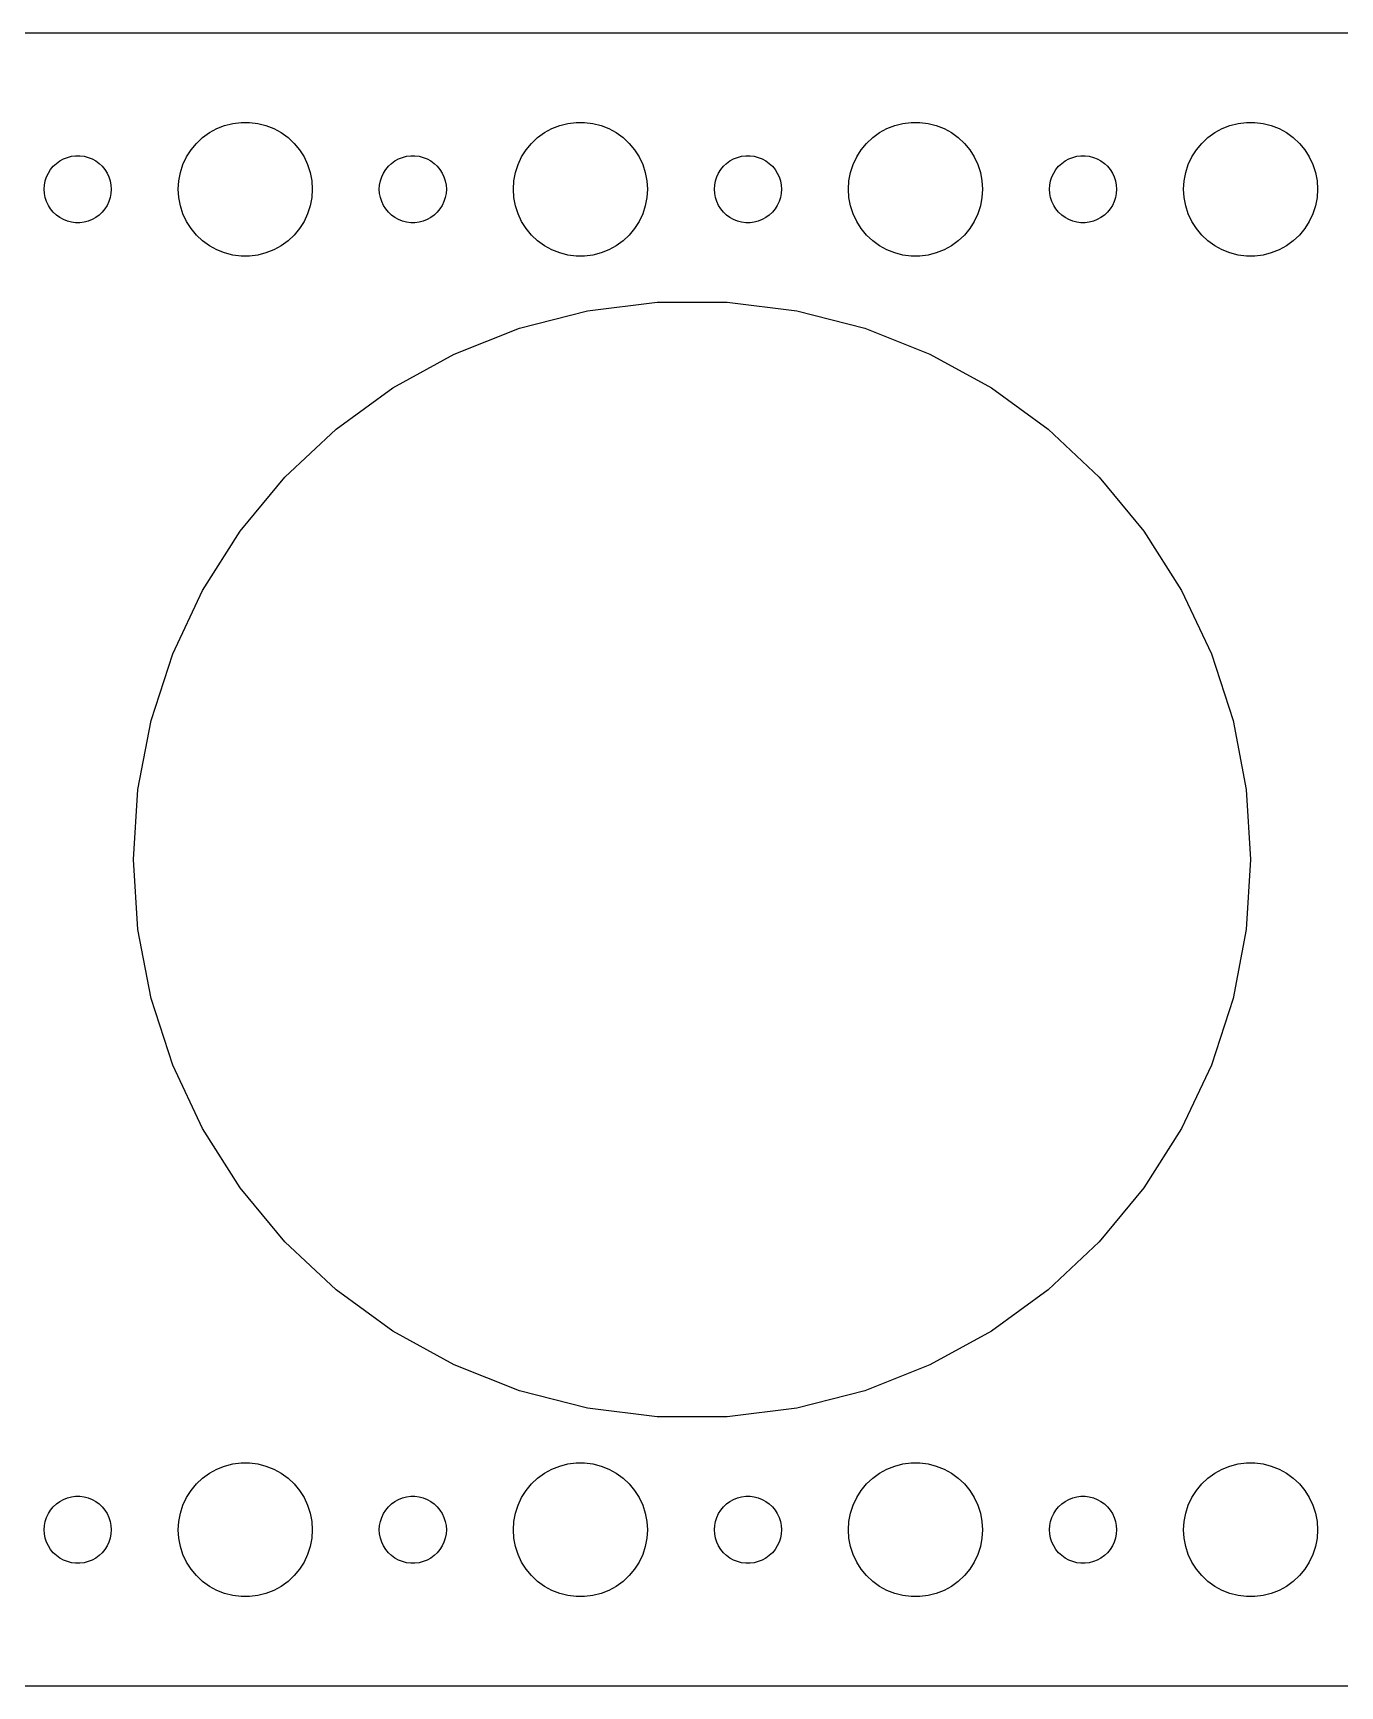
# Model space of a CAD drawing. Header units: metres. Extents: x -142 to 142, y -37 to 37.
# Drawn here: x -84.5 to -26, y -37 to 37 of the extents above; entities that cross this region are included whole.
import ezdxf

# ---------------------------------------------------------------- set-up
doc = ezdxf.new("R2010")
doc.units = ezdxf.units.M

msp = doc.modelspace()

# ---------------------------------------------------------------- linework, layer by layer
for p, q in [((137.314, 36.9901), (-137.314, 36.9901)), ((-76.6075, 32.533), (-76.2773, 32.7145)), ((-76.2773, 32.7145), (-75.927, 32.8532)), ((-75.927, 32.8532), (-75.5621, 32.9469)), ((-75.5621, 32.9469), (-75.1884, 32.9941)), ((-75.1884, 32.9941), (-74.8116, 32.9941)), ((-74.8116, 32.9941), (-74.4379, 32.9469)), ((-74.4379, 32.9469), (-74.073, 32.8532)), ((-74.073, 32.8532), (-73.7227, 32.7145)), ((-73.7227, 32.7145), (-73.3925, 32.533)), ((-61.6075, 32.533), (-61.2773, 32.7145)), ((-61.2773, 32.7145), (-60.927, 32.8532)), ((-60.927, 32.8532), (-60.5621, 32.9469)), ((-60.5621, 32.9469), (-60.1884, 32.9941)), ((-60.1884, 32.9941), (-59.8116, 32.9941)), ((-59.8116, 32.9941), (-59.4379, 32.9469)), ((-59.4379, 32.9469), (-59.0729, 32.8532)), ((-59.0729, 32.8532), (-58.7227, 32.7145)), ((-58.7227, 32.7145), (-58.3925, 32.533)), ((-46.6075, 32.533), (-46.2773, 32.7145)), ((-46.2773, 32.7145), (-45.927, 32.8532)), ((-45.927, 32.8532), (-45.5621, 32.9469)), ((-45.5621, 32.9469), (-45.1884, 32.9941)), ((-45.1884, 32.9941), (-44.8116, 32.9941)), ((-44.8116, 32.9941), (-44.4379, 32.9469)), ((-44.4379, 32.9469), (-44.0729, 32.8532)), ((-44.0729, 32.8532), (-43.7227, 32.7145)), ((-43.7227, 32.7145), (-43.3925, 32.533)), ((-31.6075, 32.533), (-31.2773, 32.7145)), ((-31.2773, 32.7145), (-30.927, 32.8532)), ((-30.927, 32.8532), (-30.5621, 32.9469)), ((-30.5621, 32.9469), (-30.1884, 32.9941)), ((-30.1884, 32.9941), (-29.8116, 32.9941)), ((-29.8116, 32.9941), (-29.4379, 32.9469)), ((-29.4379, 32.9469), (-29.0729, 32.8532)), ((-29.0729, 32.8532), (-28.7227, 32.7145)), ((-28.7227, 32.7145), (-28.3925, 32.533)), ((-77.427, 31.7634), (-77.1869, 32.0536)), ((-77.1869, 32.0536), (-76.9123, 32.3115)), ((-76.9123, 32.3115), (-76.6075, 32.533)), ((-73.3925, 32.533), (-73.0877, 32.3115)), ((-73.0877, 32.3115), (-72.8131, 32.0536)), ((-72.8131, 32.0536), (-72.573, 31.7634)), ((-62.427, 31.7634), (-62.1869, 32.0536)), ((-62.1869, 32.0536), (-61.9123, 32.3115)), ((-61.9123, 32.3115), (-61.6075, 32.533)), ((-58.3925, 32.533), (-58.0877, 32.3115)), ((-58.0877, 32.3115), (-57.8131, 32.0536)), ((-57.8131, 32.0536), (-57.5729, 31.7634)), ((-47.427, 31.7634), (-47.1869, 32.0536)), ((-47.1869, 32.0536), (-46.9123, 32.3115)), ((-46.9123, 32.3115), (-46.6075, 32.533)), ((-43.3925, 32.533), (-43.0877, 32.3115)), ((-43.0877, 32.3115), (-42.8131, 32.0536)), ((-42.8131, 32.0536), (-42.5729, 31.7634)), ((-32.427, 31.7634), (-32.1869, 32.0536)), ((-32.1869, 32.0536), (-31.9123, 32.3115)), ((-31.9123, 32.3115), (-31.6075, 32.533)), ((-28.3925, 32.533), (-28.0877, 32.3115)), ((-28.0877, 32.3115), (-27.8131, 32.0536)), ((-27.8131, 32.0536), (-27.5729, 31.7634)), ((-83.5934, 31.0268), (-83.4561, 31.1558)), ((-83.4561, 31.1558), (-83.3037, 31.2665)), ((-83.3037, 31.2665), (-83.1387, 31.3572)), ((-83.1387, 31.3572), (-82.9635, 31.4266)), ((-82.9635, 31.4266), (-82.7811, 31.4734)), ((-82.7811, 31.4734), (-82.5942, 31.497)), ((-82.5942, 31.497), (-82.4058, 31.497)), ((-82.4058, 31.497), (-82.2189, 31.4734)), ((-82.2189, 31.4734), (-82.0365, 31.4266)), ((-82.0365, 31.4266), (-81.8613, 31.3572)), ((-81.8613, 31.3572), (-81.6963, 31.2665)), ((-81.6963, 31.2665), (-81.5439, 31.1558)), ((-81.5439, 31.1558), (-81.4065, 31.0268)), ((-77.9057, 30.7461), (-77.7893, 31.1044)), ((-77.7893, 31.1044), (-77.6289, 31.4453)), ((-77.6289, 31.4453), (-77.427, 31.7634)), ((-72.573, 31.7634), (-72.3711, 31.4453)), ((-72.3711, 31.4453), (-72.2107, 31.1044)), ((-72.2107, 31.1044), (-72.0943, 30.7461)), ((-68.5934, 31.0268), (-68.4561, 31.1558)), ((-68.4561, 31.1558), (-68.3037, 31.2665)), ((-68.3037, 31.2665), (-68.1387, 31.3572)), ((-68.1387, 31.3572), (-67.9635, 31.4266)), ((-67.9635, 31.4266), (-67.7811, 31.4734)), ((-67.7811, 31.4734), (-67.5942, 31.497)), ((-67.5942, 31.497), (-67.4058, 31.497)), ((-67.4058, 31.497), (-67.2189, 31.4734)), ((-67.2189, 31.4734), (-67.0365, 31.4266)), ((-67.0365, 31.4266), (-66.8613, 31.3572)), ((-66.8613, 31.3572), (-66.6963, 31.2665)), ((-66.6963, 31.2665), (-66.5439, 31.1558)), ((-66.5439, 31.1558), (-66.4065, 31.0268)), ((-62.9057, 30.7461), (-62.7893, 31.1044)), ((-62.7893, 31.1044), (-62.6289, 31.4453)), ((-62.6289, 31.4453), (-62.427, 31.7634)), ((-57.5729, 31.7634), (-57.3711, 31.4453)), ((-57.3711, 31.4453), (-57.2107, 31.1044)), ((-57.2107, 31.1044), (-57.0942, 30.7461)), ((-53.5934, 31.0268), (-53.4561, 31.1558)), ((-53.4561, 31.1558), (-53.3037, 31.2665)), ((-53.3037, 31.2665), (-53.1387, 31.3572)), ((-53.1387, 31.3572), (-52.9635, 31.4266)), ((-52.9635, 31.4266), (-52.7811, 31.4734)), ((-52.7811, 31.4734), (-52.5942, 31.497)), ((-52.5942, 31.497), (-52.4058, 31.497)), ((-52.4058, 31.497), (-52.2189, 31.4734)), ((-52.2189, 31.4734), (-52.0365, 31.4266)), ((-52.0365, 31.4266), (-51.8613, 31.3572)), ((-51.8613, 31.3572), (-51.6963, 31.2665)), ((-51.6963, 31.2665), (-51.5439, 31.1558)), ((-51.5439, 31.1558), (-51.4065, 31.0268)), ((-47.9057, 30.7461), (-47.7893, 31.1044)), ((-47.7893, 31.1044), (-47.6289, 31.4453)), ((-47.6289, 31.4453), (-47.427, 31.7634)), ((-42.5729, 31.7634), (-42.3711, 31.4453)), ((-42.3711, 31.4453), (-42.2107, 31.1044)), ((-42.2107, 31.1044), (-42.0942, 30.7461)), ((-38.5934, 31.0268), (-38.4561, 31.1558)), ((-38.4561, 31.1558), (-38.3037, 31.2665)), ((-38.3037, 31.2665), (-38.1387, 31.3572)), ((-38.1387, 31.3572), (-37.9635, 31.4266)), ((-37.9635, 31.4266), (-37.7811, 31.4734)), ((-37.7811, 31.4734), (-37.5942, 31.497)), ((-37.5942, 31.497), (-37.4058, 31.497)), ((-37.4058, 31.497), (-37.2189, 31.4734)), ((-37.2189, 31.4734), (-37.0365, 31.4266)), ((-37.0365, 31.4266), (-36.8613, 31.3572)), ((-36.8613, 31.3572), (-36.6963, 31.2665)), ((-36.6963, 31.2665), (-36.5439, 31.1558)), ((-36.5439, 31.1558), (-36.4065, 31.0268)), ((-32.9057, 30.7461), (-32.7893, 31.1044)), ((-32.7893, 31.1044), (-32.6289, 31.4453)), ((-32.6289, 31.4453), (-32.427, 31.7634)), ((-27.5729, 31.7634), (-27.3711, 31.4453)), ((-27.3711, 31.4453), (-27.2107, 31.1044)), ((-27.2107, 31.1044), (-27.0942, 30.7461)), ((-83.9882, 30.188), (-83.9529, 30.373)), ((-83.9529, 30.373), (-83.8947, 30.5522)), ((-83.8947, 30.5522), (-83.8145, 30.7226)), ((-83.8145, 30.7226), (-83.7135, 30.8817)), ((-83.7135, 30.8817), (-83.5934, 31.0268)), ((-81.4065, 31.0268), (-81.2865, 30.8817)), ((-81.2865, 30.8817), (-81.1855, 30.7226)), ((-81.1855, 30.7226), (-81.1053, 30.5522)), ((-81.1053, 30.5522), (-81.0471, 30.373)), ((-81.0471, 30.373), (-81.0118, 30.188)), ((-78, 30), (-77.9763, 30.376)), ((-77.9763, 30.376), (-77.9057, 30.7461)), ((-72.0943, 30.7461), (-72.0237, 30.376)), ((-72.0237, 30.376), (-72, 30)), ((-68.9882, 30.188), (-68.9529, 30.373)), ((-68.9529, 30.373), (-68.8947, 30.5522)), ((-68.8947, 30.5522), (-68.8145, 30.7226)), ((-68.8145, 30.7226), (-68.7135, 30.8817)), ((-68.7135, 30.8817), (-68.5934, 31.0268)), ((-66.4065, 31.0268), (-66.2865, 30.8817)), ((-66.2865, 30.8817), (-66.1855, 30.7226)), ((-66.1855, 30.7226), (-66.1053, 30.5522)), ((-66.1053, 30.5522), (-66.0471, 30.373)), ((-66.0471, 30.373), (-66.0118, 30.188)), ((-63, 30), (-62.9763, 30.376)), ((-62.9763, 30.376), (-62.9057, 30.7461)), ((-57.0942, 30.7461), (-57.0237, 30.376)), ((-57.0237, 30.376), (-57, 30)), ((-53.9882, 30.188), (-53.9529, 30.373)), ((-53.9529, 30.373), (-53.8947, 30.5522)), ((-53.8947, 30.5522), (-53.8145, 30.7226)), ((-53.8145, 30.7226), (-53.7135, 30.8817)), ((-53.7135, 30.8817), (-53.5934, 31.0268)), ((-51.4065, 31.0268), (-51.2865, 30.8817)), ((-51.2865, 30.8817), (-51.1855, 30.7226)), ((-51.1855, 30.7226), (-51.1053, 30.5522)), ((-51.1053, 30.5522), (-51.0471, 30.373)), ((-51.0471, 30.373), (-51.0118, 30.188)), ((-48, 30), (-47.9763, 30.376)), ((-47.9763, 30.376), (-47.9057, 30.7461)), ((-42.0942, 30.7461), (-42.0237, 30.376)), ((-42.0237, 30.376), (-42, 30)), ((-38.9882, 30.188), (-38.9529, 30.373)), ((-38.9529, 30.373), (-38.8947, 30.5522)), ((-38.8947, 30.5522), (-38.8145, 30.7226)), ((-38.8145, 30.7226), (-38.7135, 30.8817)), ((-38.7135, 30.8817), (-38.5934, 31.0268)), ((-36.4065, 31.0268), (-36.2865, 30.8817)), ((-36.2865, 30.8817), (-36.1855, 30.7226)), ((-36.1855, 30.7226), (-36.1053, 30.5522)), ((-36.1053, 30.5522), (-36.0471, 30.373)), ((-36.0471, 30.373), (-36.0118, 30.188)), ((-33, 30), (-32.9763, 30.376)), ((-32.9763, 30.376), (-32.9057, 30.7461)), ((-27.0942, 30.7461), (-27.0237, 30.376)), ((-27.0237, 30.376), (-27, 30)), ((-84, 30), (-83.9882, 30.188)), ((-83.9882, 29.812), (-84, 30)), ((-83.9529, 29.627), (-83.9882, 29.812)), ((-83.8947, 29.4478), (-83.9529, 29.627)), ((-81.0471, 29.627), (-81.1053, 29.4478)), ((-81.0118, 29.812), (-81.0471, 29.627)), ((-81.0118, 30.188), (-81, 30)), ((-81, 30), (-81.0118, 29.812)), ((-77.9763, 29.624), (-78, 30)), ((-77.9057, 29.2539), (-77.9763, 29.624)), ((-72.0237, 29.624), (-72.0943, 29.2539)), ((-72, 30), (-72.0237, 29.624)), ((-69, 30), (-68.9882, 30.188)), ((-68.9882, 29.812), (-69, 30)), ((-68.9529, 29.627), (-68.9882, 29.812)), ((-68.8947, 29.4478), (-68.9529, 29.627)), ((-66.0471, 29.627), (-66.1053, 29.4478)), ((-66.0118, 29.812), (-66.0471, 29.627)), ((-66.0118, 30.188), (-66, 30)), ((-66, 30), (-66.0118, 29.812)), ((-62.9763, 29.624), (-63, 30)), ((-62.9057, 29.2539), (-62.9763, 29.624)), ((-57.0237, 29.624), (-57.0942, 29.2539)), ((-57, 30), (-57.0237, 29.624)), ((-54, 30), (-53.9882, 30.188)), ((-53.9882, 29.812), (-54, 30)), ((-53.9529, 29.627), (-53.9882, 29.812)), ((-53.8947, 29.4478), (-53.9529, 29.627)), ((-51.0471, 29.627), (-51.1053, 29.4478)), ((-51.0118, 29.812), (-51.0471, 29.627)), ((-51.0118, 30.188), (-51, 30)), ((-51, 30), (-51.0118, 29.812)), ((-47.9763, 29.624), (-48, 30)), ((-47.9057, 29.2539), (-47.9763, 29.624)), ((-42.0237, 29.624), (-42.0942, 29.2539)), ((-42, 30), (-42.0237, 29.624)), ((-39, 30), (-38.9882, 30.188)), ((-38.9882, 29.812), (-39, 30)), ((-38.9529, 29.627), (-38.9882, 29.812)), ((-38.8947, 29.4478), (-38.9529, 29.627)), ((-36.0471, 29.627), (-36.1053, 29.4478)), ((-36.0118, 29.812), (-36.0471, 29.627)), ((-36.0118, 30.188), (-36, 30)), ((-36, 30), (-36.0118, 29.812)), ((-32.9763, 29.624), (-33, 30)), ((-32.9057, 29.2539), (-32.9763, 29.624)), ((-27.0237, 29.624), (-27.0942, 29.2539)), ((-27, 30), (-27.0237, 29.624)), ((-83.8145, 29.2774), (-83.8947, 29.4478)), ((-83.7135, 29.1183), (-83.8145, 29.2774)), ((-83.5934, 28.9732), (-83.7135, 29.1183)), ((-83.4561, 28.8442), (-83.5934, 28.9732)), ((-81.4065, 28.9732), (-81.5439, 28.8442)), ((-81.2865, 29.1183), (-81.4065, 28.9732)), ((-81.1855, 29.2774), (-81.2865, 29.1183)), ((-81.1053, 29.4478), (-81.1855, 29.2774)), ((-77.7893, 28.8956), (-77.9057, 29.2539)), ((-77.6289, 28.5547), (-77.7893, 28.8956)), ((-72.2107, 28.8956), (-72.3711, 28.5547)), ((-72.0943, 29.2539), (-72.2107, 28.8956)), ((-68.8145, 29.2774), (-68.8947, 29.4478)), ((-68.7135, 29.1183), (-68.8145, 29.2774)), ((-68.5934, 28.9732), (-68.7135, 29.1183)), ((-68.4561, 28.8442), (-68.5934, 28.9732)), ((-66.4065, 28.9732), (-66.5439, 28.8442)), ((-66.2865, 29.1183), (-66.4065, 28.9732)), ((-66.1855, 29.2774), (-66.2865, 29.1183)), ((-66.1053, 29.4478), (-66.1855, 29.2774)), ((-62.7893, 28.8956), (-62.9057, 29.2539)), ((-62.6289, 28.5547), (-62.7893, 28.8956)), ((-57.2107, 28.8956), (-57.3711, 28.5547)), ((-57.0942, 29.2539), (-57.2107, 28.8956)), ((-53.8145, 29.2774), (-53.8947, 29.4478)), ((-53.7135, 29.1183), (-53.8145, 29.2774)), ((-53.5934, 28.9732), (-53.7135, 29.1183)), ((-53.4561, 28.8442), (-53.5934, 28.9732)), ((-51.4065, 28.9732), (-51.5439, 28.8442)), ((-51.2865, 29.1183), (-51.4065, 28.9732)), ((-51.1855, 29.2774), (-51.2865, 29.1183)), ((-51.1053, 29.4478), (-51.1855, 29.2774)), ((-47.7893, 28.8956), (-47.9057, 29.2539)), ((-47.6289, 28.5547), (-47.7893, 28.8956)), ((-42.2107, 28.8956), (-42.3711, 28.5547)), ((-42.0942, 29.2539), (-42.2107, 28.8956)), ((-38.8145, 29.2774), (-38.8947, 29.4478)), ((-38.7135, 29.1183), (-38.8145, 29.2774)), ((-38.5934, 28.9732), (-38.7135, 29.1183)), ((-38.4561, 28.8442), (-38.5934, 28.9732)), ((-36.4065, 28.9732), (-36.5439, 28.8442)), ((-36.2865, 29.1183), (-36.4065, 28.9732)), ((-36.1855, 29.2774), (-36.2865, 29.1183)), ((-36.1053, 29.4478), (-36.1855, 29.2774)), ((-32.7893, 28.8956), (-32.9057, 29.2539)), ((-32.6289, 28.5547), (-32.7893, 28.8956)), ((-27.2107, 28.8956), (-27.3711, 28.5547)), ((-27.0942, 29.2539), (-27.2107, 28.8956)), ((-83.3037, 28.7335), (-83.4561, 28.8442)), ((-83.1387, 28.6427), (-83.3037, 28.7335)), ((-82.9635, 28.5734), (-83.1387, 28.6427)), ((-82.7811, 28.5266), (-82.9635, 28.5734)), ((-82.5942, 28.503), (-82.7811, 28.5266)), ((-82.4058, 28.503), (-82.5942, 28.503)), ((-82.2189, 28.5266), (-82.4058, 28.503)), ((-82.0365, 28.5734), (-82.2189, 28.5266)), ((-81.8613, 28.6427), (-82.0365, 28.5734)), ((-81.6963, 28.7335), (-81.8613, 28.6427)), ((-81.5439, 28.8442), (-81.6963, 28.7335)), ((-77.427, 28.2366), (-77.6289, 28.5547)), ((-77.1869, 27.9464), (-77.427, 28.2366)), ((-72.573, 28.2366), (-72.8131, 27.9464)), ((-72.3711, 28.5547), (-72.573, 28.2366)), ((-68.3037, 28.7335), (-68.4561, 28.8442)), ((-68.1387, 28.6427), (-68.3037, 28.7335)), ((-67.9635, 28.5734), (-68.1387, 28.6427)), ((-67.7811, 28.5266), (-67.9635, 28.5734)), ((-67.5942, 28.503), (-67.7811, 28.5266)), ((-67.4058, 28.503), (-67.5942, 28.503)), ((-67.2189, 28.5266), (-67.4058, 28.503)), ((-67.0365, 28.5734), (-67.2189, 28.5266)), ((-66.8613, 28.6427), (-67.0365, 28.5734)), ((-66.6963, 28.7335), (-66.8613, 28.6427)), ((-66.5439, 28.8442), (-66.6963, 28.7335)), ((-62.427, 28.2366), (-62.6289, 28.5547)), ((-62.1869, 27.9464), (-62.427, 28.2366)), ((-57.5729, 28.2366), (-57.8131, 27.9464)), ((-57.3711, 28.5547), (-57.5729, 28.2366)), ((-53.3037, 28.7335), (-53.4561, 28.8442)), ((-53.1387, 28.6427), (-53.3037, 28.7335)), ((-52.9635, 28.5734), (-53.1387, 28.6427)), ((-52.7811, 28.5266), (-52.9635, 28.5734)), ((-52.5942, 28.503), (-52.7811, 28.5266)), ((-52.4058, 28.503), (-52.5942, 28.503)), ((-52.2189, 28.5266), (-52.4058, 28.503)), ((-52.0365, 28.5734), (-52.2189, 28.5266)), ((-51.8613, 28.6427), (-52.0365, 28.5734)), ((-51.6963, 28.7335), (-51.8613, 28.6427)), ((-51.5439, 28.8442), (-51.6963, 28.7335)), ((-47.427, 28.2366), (-47.6289, 28.5547)), ((-47.1869, 27.9464), (-47.427, 28.2366)), ((-42.5729, 28.2366), (-42.8131, 27.9464)), ((-42.3711, 28.5547), (-42.5729, 28.2366)), ((-38.3037, 28.7335), (-38.4561, 28.8442)), ((-38.1387, 28.6427), (-38.3037, 28.7335)), ((-37.9635, 28.5734), (-38.1387, 28.6427)), ((-37.7811, 28.5266), (-37.9635, 28.5734)), ((-37.5942, 28.503), (-37.7811, 28.5266)), ((-37.4058, 28.503), (-37.5942, 28.503)), ((-37.2189, 28.5266), (-37.4058, 28.503)), ((-37.0365, 28.5734), (-37.2189, 28.5266)), ((-36.8613, 28.6427), (-37.0365, 28.5734)), ((-36.6963, 28.7335), (-36.8613, 28.6427)), ((-36.5439, 28.8442), (-36.6963, 28.7335)), ((-32.427, 28.2366), (-32.6289, 28.5547)), ((-32.1869, 27.9464), (-32.427, 28.2366)), ((-27.5729, 28.2366), (-27.8131, 27.9464)), ((-27.3711, 28.5547), (-27.5729, 28.2366)), ((-76.9123, 27.6884), (-77.1869, 27.9464)), ((-76.6075, 27.467), (-76.9123, 27.6884)), ((-76.2773, 27.2855), (-76.6075, 27.467)), ((-73.3925, 27.467), (-73.7227, 27.2855)), ((-73.0877, 27.6884), (-73.3925, 27.467)), ((-72.8131, 27.9464), (-73.0877, 27.6884)), ((-61.9123, 27.6884), (-62.1869, 27.9464)), ((-61.6075, 27.467), (-61.9123, 27.6884)), ((-61.2773, 27.2855), (-61.6075, 27.467)), ((-58.3925, 27.467), (-58.7227, 27.2855)), ((-58.0877, 27.6884), (-58.3925, 27.467)), ((-57.8131, 27.9464), (-58.0877, 27.6884)), ((-46.9123, 27.6884), (-47.1869, 27.9464)), ((-46.6075, 27.467), (-46.9123, 27.6884)), ((-46.2773, 27.2855), (-46.6075, 27.467)), ((-43.3925, 27.467), (-43.7227, 27.2855)), ((-43.0877, 27.6884), (-43.3925, 27.467)), ((-42.8131, 27.9464), (-43.0877, 27.6884)), ((-31.9123, 27.6884), (-32.1869, 27.9464)), ((-31.6075, 27.467), (-31.9123, 27.6884)), ((-31.2773, 27.2855), (-31.6075, 27.467)), ((-28.3925, 27.467), (-28.7227, 27.2855)), ((-28.0877, 27.6884), (-28.3925, 27.467)), ((-27.8131, 27.9464), (-28.0877, 27.6884)), ((-75.927, 27.1468), (-76.2773, 27.2855)), ((-75.5621, 27.0531), (-75.927, 27.1468)), ((-75.1884, 27.0059), (-75.5621, 27.0531)), ((-74.8116, 27.0059), (-75.1884, 27.0059)), ((-74.4379, 27.0531), (-74.8116, 27.0059)), ((-74.073, 27.1468), (-74.4379, 27.0531)), ((-73.7227, 27.2855), (-74.073, 27.1468)), ((-60.927, 27.1468), (-61.2773, 27.2855)), ((-60.5621, 27.0531), (-60.927, 27.1468)), ((-60.1884, 27.0059), (-60.5621, 27.0531)), ((-59.8116, 27.0059), (-60.1884, 27.0059)), ((-59.4379, 27.0531), (-59.8116, 27.0059)), ((-59.0729, 27.1468), (-59.4379, 27.0531)), ((-58.7227, 27.2855), (-59.0729, 27.1468)), ((-45.927, 27.1468), (-46.2773, 27.2855)), ((-45.5621, 27.0531), (-45.927, 27.1468)), ((-45.1884, 27.0059), (-45.5621, 27.0531)), ((-44.8116, 27.0059), (-45.1884, 27.0059)), ((-44.4379, 27.0531), (-44.8116, 27.0059)), ((-44.0729, 27.1468), (-44.4379, 27.0531)), ((-43.7227, 27.2855), (-44.0729, 27.1468)), ((-30.927, 27.1468), (-31.2773, 27.2855)), ((-30.5621, 27.0531), (-30.927, 27.1468)), ((-30.1884, 27.0059), (-30.5621, 27.0531)), ((-29.8116, 27.0059), (-30.1884, 27.0059)), ((-29.4379, 27.0531), (-29.8116, 27.0059)), ((-29.0729, 27.1468), (-29.4379, 27.0531)), ((-28.7227, 27.2855), (-29.0729, 27.1468)), ((-62.7254, 23.7764), (-59.6845, 24.5572)), ((-59.6845, 24.5572), (-56.5698, 24.9507)), ((-56.5698, 24.9507), (-53.4302, 24.9507)), ((-53.4302, 24.9507), (-50.3155, 24.5572)), ((-50.3155, 24.5572), (-47.2746, 23.7764)), ((-65.6445, 22.6207), (-62.7254, 23.7764)), ((-47.2746, 23.7764), (-44.3555, 22.6207)), ((-68.3957, 21.1082), (-65.6445, 22.6207)), ((-44.3555, 22.6207), (-41.6043, 21.1082)), ((-70.9356, 19.2628), (-68.3957, 21.1082)), ((-41.6043, 21.1082), (-39.0644, 19.2628)), ((-73.2242, 17.1137), (-70.9356, 19.2628)), ((-39.0644, 19.2628), (-36.7758, 17.1137)), ((-75.2254, 14.6946), (-73.2242, 17.1137)), ((-36.7758, 17.1137), (-34.7746, 14.6946)), ((-76.9077, 12.0438), (-75.2254, 14.6946)), ((-34.7746, 14.6946), (-33.0923, 12.0438)), ((-78.2444, 9.20311), (-76.9077, 12.0438)), ((-33.0923, 12.0438), (-31.7556, 9.20311)), ((-79.2146, 6.21724), (-78.2444, 9.20311)), ((-31.7556, 9.20311), (-30.7854, 6.21724)), ((-79.8029, 3.13332), (-79.2146, 6.21724)), ((-30.7854, 6.21724), (-30.1971, 3.13332)), ((-80, 0), (-79.8029, 3.13332)), ((-30.1971, 3.13332), (-30, 0)), ((-79.8029, -3.13332), (-80, 0)), ((-30, 0), (-30.1971, -3.13332)), ((-79.2146, -6.21724), (-79.8029, -3.13332)), ((-30.1971, -3.13332), (-30.7854, -6.21724)), ((-78.2444, -9.20311), (-79.2146, -6.21724)), ((-30.7854, -6.21724), (-31.7556, -9.20311)), ((-76.9077, -12.0438), (-78.2444, -9.20311)), ((-31.7556, -9.20311), (-33.0923, -12.0438)), ((-75.2254, -14.6946), (-76.9077, -12.0438)), ((-33.0923, -12.0438), (-34.7746, -14.6946)), ((-73.2242, -17.1137), (-75.2254, -14.6946)), ((-34.7746, -14.6946), (-36.7758, -17.1137)), ((-70.9356, -19.2628), (-73.2242, -17.1137)), ((-36.7758, -17.1137), (-39.0644, -19.2628)), ((-68.3957, -21.1082), (-70.9356, -19.2628)), ((-39.0644, -19.2628), (-41.6043, -21.1082)), ((-65.6445, -22.6207), (-68.3957, -21.1082)), ((-41.6043, -21.1082), (-44.3555, -22.6207)), ((-62.7254, -23.7764), (-65.6445, -22.6207)), ((-44.3555, -22.6207), (-47.2746, -23.7764)), ((-59.6845, -24.5572), (-62.7254, -23.7764)), ((-47.2746, -23.7764), (-50.3155, -24.5572)), ((-56.5698, -24.9507), (-59.6845, -24.5572)), ((-53.4302, -24.9507), (-56.5698, -24.9507)), ((-50.3155, -24.5572), (-53.4302, -24.9507)), ((-76.6075, -27.467), (-76.2773, -27.2855)), ((-76.2773, -27.2855), (-75.927, -27.1468)), ((-75.927, -27.1468), (-75.5621, -27.0531)), ((-75.5621, -27.0531), (-75.1884, -27.0059)), ((-75.1884, -27.0059), (-74.8116, -27.0059)), ((-74.8116, -27.0059), (-74.4379, -27.0531)), ((-74.4379, -27.0531), (-74.073, -27.1468)), ((-74.073, -27.1468), (-73.7227, -27.2855)), ((-73.7227, -27.2855), (-73.3925, -27.467)), ((-61.6075, -27.467), (-61.2773, -27.2855)), ((-61.2773, -27.2855), (-60.927, -27.1468)), ((-60.927, -27.1468), (-60.5621, -27.0531)), ((-60.5621, -27.0531), (-60.1884, -27.0059)), ((-60.1884, -27.0059), (-59.8116, -27.0059)), ((-59.8116, -27.0059), (-59.4379, -27.0531)), ((-59.4379, -27.0531), (-59.0729, -27.1468)), ((-59.0729, -27.1468), (-58.7227, -27.2855)), ((-58.7227, -27.2855), (-58.3925, -27.467)), ((-46.6075, -27.467), (-46.2773, -27.2855)), ((-46.2773, -27.2855), (-45.927, -27.1468)), ((-45.927, -27.1468), (-45.5621, -27.0531)), ((-45.5621, -27.0531), (-45.1884, -27.0059)), ((-45.1884, -27.0059), (-44.8116, -27.0059)), ((-44.8116, -27.0059), (-44.4379, -27.0531)), ((-44.4379, -27.0531), (-44.0729, -27.1468)), ((-44.0729, -27.1468), (-43.7227, -27.2855)), ((-43.7227, -27.2855), (-43.3925, -27.467)), ((-31.6075, -27.467), (-31.2773, -27.2855)), ((-31.2773, -27.2855), (-30.927, -27.1468)), ((-30.927, -27.1468), (-30.5621, -27.0531)), ((-30.5621, -27.0531), (-30.1884, -27.0059)), ((-30.1884, -27.0059), (-29.8116, -27.0059)), ((-29.8116, -27.0059), (-29.4379, -27.0531)), ((-29.4379, -27.0531), (-29.0729, -27.1468)), ((-29.0729, -27.1468), (-28.7227, -27.2855)), ((-28.7227, -27.2855), (-28.3925, -27.467)), ((-77.427, -28.2366), (-77.1869, -27.9464)), ((-77.1869, -27.9464), (-76.9123, -27.6884)), ((-76.9123, -27.6884), (-76.6075, -27.467)), ((-73.3925, -27.467), (-73.0877, -27.6884)), ((-73.0877, -27.6884), (-72.8131, -27.9464)), ((-72.8131, -27.9464), (-72.573, -28.2366)), ((-62.427, -28.2366), (-62.1869, -27.9464)), ((-62.1869, -27.9464), (-61.9123, -27.6884)), ((-61.9123, -27.6884), (-61.6075, -27.467)), ((-58.3925, -27.467), (-58.0877, -27.6884)), ((-58.0877, -27.6884), (-57.8131, -27.9464)), ((-57.8131, -27.9464), (-57.5729, -28.2366)), ((-47.427, -28.2366), (-47.1869, -27.9464)), ((-47.1869, -27.9464), (-46.9123, -27.6884)), ((-46.9123, -27.6884), (-46.6075, -27.467)), ((-43.3925, -27.467), (-43.0877, -27.6884)), ((-43.0877, -27.6884), (-42.8131, -27.9464)), ((-42.8131, -27.9464), (-42.5729, -28.2366)), ((-32.427, -28.2366), (-32.1869, -27.9464)), ((-32.1869, -27.9464), (-31.9123, -27.6884)), ((-31.9123, -27.6884), (-31.6075, -27.467)), ((-28.3925, -27.467), (-28.0877, -27.6884)), ((-28.0877, -27.6884), (-27.8131, -27.9464)), ((-27.8131, -27.9464), (-27.5729, -28.2366)), ((-83.5934, -28.9732), (-83.4561, -28.8442)), ((-83.4561, -28.8442), (-83.3037, -28.7335)), ((-83.3037, -28.7335), (-83.1387, -28.6427)), ((-83.1387, -28.6427), (-82.9635, -28.5734)), ((-82.9635, -28.5734), (-82.7811, -28.5266)), ((-82.7811, -28.5266), (-82.5942, -28.503)), ((-82.5942, -28.503), (-82.4058, -28.503)), ((-82.4058, -28.503), (-82.2189, -28.5266)), ((-82.2189, -28.5266), (-82.0365, -28.5734)), ((-82.0365, -28.5734), (-81.8613, -28.6427)), ((-81.8613, -28.6427), (-81.6963, -28.7335)), ((-81.6963, -28.7335), (-81.5439, -28.8442)), ((-81.5439, -28.8442), (-81.4065, -28.9732)), ((-77.7893, -28.8956), (-77.6289, -28.5547)), ((-77.6289, -28.5547), (-77.427, -28.2366)), ((-72.573, -28.2366), (-72.3711, -28.5547)), ((-72.3711, -28.5547), (-72.2107, -28.8956)), ((-68.5934, -28.9732), (-68.4561, -28.8442)), ((-68.4561, -28.8442), (-68.3037, -28.7335)), ((-68.3037, -28.7335), (-68.1387, -28.6427)), ((-68.1387, -28.6427), (-67.9635, -28.5734)), ((-67.9635, -28.5734), (-67.7811, -28.5266)), ((-67.7811, -28.5266), (-67.5942, -28.503)), ((-67.5942, -28.503), (-67.4058, -28.503)), ((-67.4058, -28.503), (-67.2189, -28.5266)), ((-67.2189, -28.5266), (-67.0365, -28.5734)), ((-67.0365, -28.5734), (-66.8613, -28.6427)), ((-66.8613, -28.6427), (-66.6963, -28.7335)), ((-66.6963, -28.7335), (-66.5439, -28.8442)), ((-66.5439, -28.8442), (-66.4065, -28.9732)), ((-62.7893, -28.8956), (-62.6289, -28.5547)), ((-62.6289, -28.5547), (-62.427, -28.2366)), ((-57.5729, -28.2366), (-57.3711, -28.5547)), ((-57.3711, -28.5547), (-57.2107, -28.8956)), ((-53.5934, -28.9732), (-53.4561, -28.8442)), ((-53.4561, -28.8442), (-53.3037, -28.7335)), ((-53.3037, -28.7335), (-53.1387, -28.6427)), ((-53.1387, -28.6427), (-52.9635, -28.5734)), ((-52.9635, -28.5734), (-52.7811, -28.5266)), ((-52.7811, -28.5266), (-52.5942, -28.503)), ((-52.5942, -28.503), (-52.4058, -28.503)), ((-52.4058, -28.503), (-52.2189, -28.5266)), ((-52.2189, -28.5266), (-52.0365, -28.5734)), ((-52.0365, -28.5734), (-51.8613, -28.6427)), ((-51.8613, -28.6427), (-51.6963, -28.7335)), ((-51.6963, -28.7335), (-51.5439, -28.8442)), ((-51.5439, -28.8442), (-51.4065, -28.9732)), ((-47.7893, -28.8956), (-47.6289, -28.5547)), ((-47.6289, -28.5547), (-47.427, -28.2366)), ((-42.5729, -28.2366), (-42.3711, -28.5547)), ((-42.3711, -28.5547), (-42.2107, -28.8956)), ((-38.5934, -28.9732), (-38.4561, -28.8442)), ((-38.4561, -28.8442), (-38.3037, -28.7335)), ((-38.3037, -28.7335), (-38.1387, -28.6427)), ((-38.1387, -28.6427), (-37.9635, -28.5734)), ((-37.9635, -28.5734), (-37.7811, -28.5266)), ((-37.7811, -28.5266), (-37.5942, -28.503)), ((-37.5942, -28.503), (-37.4058, -28.503)), ((-37.4058, -28.503), (-37.2189, -28.5266)), ((-37.2189, -28.5266), (-37.0365, -28.5734)), ((-37.0365, -28.5734), (-36.8613, -28.6427)), ((-36.8613, -28.6427), (-36.6963, -28.7335)), ((-36.6963, -28.7335), (-36.5439, -28.8442)), ((-36.5439, -28.8442), (-36.4065, -28.9732)), ((-32.7893, -28.8956), (-32.6289, -28.5547)), ((-32.6289, -28.5547), (-32.427, -28.2366)), ((-27.5729, -28.2366), (-27.3711, -28.5547)), ((-27.3711, -28.5547), (-27.2107, -28.8956)), ((-83.9529, -29.627), (-83.8947, -29.4478)), ((-83.8947, -29.4478), (-83.8145, -29.2774)), ((-83.8145, -29.2774), (-83.7135, -29.1183)), ((-83.7135, -29.1183), (-83.5934, -28.9732)), ((-81.4065, -28.9732), (-81.2865, -29.1183)), ((-81.2865, -29.1183), (-81.1855, -29.2774)), ((-81.1855, -29.2774), (-81.1053, -29.4478)), ((-81.1053, -29.4478), (-81.0471, -29.627)), ((-77.9763, -29.624), (-77.9057, -29.2539)), ((-77.9057, -29.2539), (-77.7893, -28.8956)), ((-72.2107, -28.8956), (-72.0943, -29.2539)), ((-72.0943, -29.2539), (-72.0237, -29.624)), ((-68.9529, -29.627), (-68.8947, -29.4478)), ((-68.8947, -29.4478), (-68.8145, -29.2774)), ((-68.8145, -29.2774), (-68.7135, -29.1183)), ((-68.7135, -29.1183), (-68.5934, -28.9732)), ((-66.4065, -28.9732), (-66.2865, -29.1183)), ((-66.2865, -29.1183), (-66.1855, -29.2774)), ((-66.1855, -29.2774), (-66.1053, -29.4478)), ((-66.1053, -29.4478), (-66.0471, -29.627)), ((-62.9763, -29.624), (-62.9057, -29.2539)), ((-62.9057, -29.2539), (-62.7893, -28.8956)), ((-57.2107, -28.8956), (-57.0942, -29.2539)), ((-57.0942, -29.2539), (-57.0237, -29.624)), ((-53.9529, -29.627), (-53.8947, -29.4478)), ((-53.8947, -29.4478), (-53.8145, -29.2774)), ((-53.8145, -29.2774), (-53.7135, -29.1183)), ((-53.7135, -29.1183), (-53.5934, -28.9732)), ((-51.4065, -28.9732), (-51.2865, -29.1183)), ((-51.2865, -29.1183), (-51.1855, -29.2774)), ((-51.1855, -29.2774), (-51.1053, -29.4478)), ((-51.1053, -29.4478), (-51.0471, -29.627)), ((-47.9763, -29.624), (-47.9057, -29.2539)), ((-47.9057, -29.2539), (-47.7893, -28.8956)), ((-42.2107, -28.8956), (-42.0942, -29.2539)), ((-42.0942, -29.2539), (-42.0237, -29.624)), ((-38.9529, -29.627), (-38.8947, -29.4478)), ((-38.8947, -29.4478), (-38.8145, -29.2774)), ((-38.8145, -29.2774), (-38.7135, -29.1183)), ((-38.7135, -29.1183), (-38.5934, -28.9732)), ((-36.4065, -28.9732), (-36.2865, -29.1183)), ((-36.2865, -29.1183), (-36.1855, -29.2774)), ((-36.1855, -29.2774), (-36.1053, -29.4478)), ((-36.1053, -29.4478), (-36.0471, -29.627)), ((-32.9763, -29.624), (-32.9057, -29.2539)), ((-32.9057, -29.2539), (-32.7893, -28.8956)), ((-27.2107, -28.8956), (-27.0942, -29.2539)), ((-27.0942, -29.2539), (-27.0237, -29.624)), ((-84, -30), (-83.9882, -29.812)), ((-83.9882, -30.188), (-84, -30)), ((-83.9882, -29.812), (-83.9529, -29.627)), ((-83.9529, -30.373), (-83.9882, -30.188)), ((-81.0471, -29.627), (-81.0118, -29.812)), ((-81.0118, -30.188), (-81.0471, -30.373)), ((-81.0118, -29.812), (-81, -30)), ((-81, -30), (-81.0118, -30.188)), ((-78, -30), (-77.9763, -29.624)), ((-77.9763, -30.376), (-78, -30)), ((-72.0237, -29.624), (-72, -30)), ((-72, -30), (-72.0237, -30.376)), ((-69, -30), (-68.9882, -29.812)), ((-68.9882, -30.188), (-69, -30)), ((-68.9882, -29.812), (-68.9529, -29.627)), ((-68.9529, -30.373), (-68.9882, -30.188)), ((-66.0471, -29.627), (-66.0118, -29.812)), ((-66.0118, -30.188), (-66.0471, -30.373)), ((-66.0118, -29.812), (-66, -30)), ((-66, -30), (-66.0118, -30.188)), ((-63, -30), (-62.9763, -29.624)), ((-62.9763, -30.376), (-63, -30)), ((-57.0237, -29.624), (-57, -30)), ((-57, -30), (-57.0237, -30.376)), ((-54, -30), (-53.9882, -29.812)), ((-53.9882, -30.188), (-54, -30)), ((-53.9882, -29.812), (-53.9529, -29.627)), ((-53.9529, -30.373), (-53.9882, -30.188)), ((-51.0471, -29.627), (-51.0118, -29.812)), ((-51.0118, -30.188), (-51.0471, -30.373)), ((-51.0118, -29.812), (-51, -30)), ((-51, -30), (-51.0118, -30.188)), ((-48, -30), (-47.9763, -29.624)), ((-47.9763, -30.376), (-48, -30)), ((-42.0237, -29.624), (-42, -30)), ((-42, -30), (-42.0237, -30.376)), ((-39, -30), (-38.9882, -29.812)), ((-38.9882, -30.188), (-39, -30)), ((-38.9882, -29.812), (-38.9529, -29.627)), ((-38.9529, -30.373), (-38.9882, -30.188)), ((-36.0471, -29.627), (-36.0118, -29.812)), ((-36.0118, -30.188), (-36.0471, -30.373)), ((-36.0118, -29.812), (-36, -30)), ((-36, -30), (-36.0118, -30.188)), ((-33, -30), (-32.9763, -29.624)), ((-32.9763, -30.376), (-33, -30)), ((-27.0237, -29.624), (-27, -30)), ((-27, -30), (-27.0237, -30.376)), ((-83.8947, -30.5522), (-83.9529, -30.373)), ((-83.8145, -30.7226), (-83.8947, -30.5522)), ((-83.7135, -30.8817), (-83.8145, -30.7226)), ((-83.5934, -31.0268), (-83.7135, -30.8817)), ((-83.4561, -31.1558), (-83.5934, -31.0268)), ((-81.4065, -31.0268), (-81.5439, -31.1558)), ((-81.2865, -30.8817), (-81.4065, -31.0268)), ((-81.1855, -30.7226), (-81.2865, -30.8817)), ((-81.1053, -30.5522), (-81.1855, -30.7226)), ((-81.0471, -30.373), (-81.1053, -30.5522)), ((-77.9057, -30.7461), (-77.9763, -30.376)), ((-77.7893, -31.1044), (-77.9057, -30.7461)), ((-72.0943, -30.7461), (-72.2107, -31.1044)), ((-72.0237, -30.376), (-72.0943, -30.7461)), ((-68.8947, -30.5522), (-68.9529, -30.373)), ((-68.8145, -30.7226), (-68.8947, -30.5522)), ((-68.7135, -30.8817), (-68.8145, -30.7226)), ((-68.5934, -31.0268), (-68.7135, -30.8817)), ((-68.4561, -31.1558), (-68.5934, -31.0268)), ((-66.4065, -31.0268), (-66.5439, -31.1558)), ((-66.2865, -30.8817), (-66.4065, -31.0268)), ((-66.1855, -30.7226), (-66.2865, -30.8817)), ((-66.1053, -30.5522), (-66.1855, -30.7226)), ((-66.0471, -30.373), (-66.1053, -30.5522)), ((-62.9057, -30.7461), (-62.9763, -30.376)), ((-62.7893, -31.1044), (-62.9057, -30.7461)), ((-57.0942, -30.7461), (-57.2107, -31.1044)), ((-57.0237, -30.376), (-57.0942, -30.7461)), ((-53.8947, -30.5522), (-53.9529, -30.373)), ((-53.8145, -30.7226), (-53.8947, -30.5522)), ((-53.7135, -30.8817), (-53.8145, -30.7226)), ((-53.5934, -31.0268), (-53.7135, -30.8817)), ((-53.4561, -31.1558), (-53.5934, -31.0268)), ((-51.4065, -31.0268), (-51.5439, -31.1558)), ((-51.2865, -30.8817), (-51.4065, -31.0268)), ((-51.1855, -30.7226), (-51.2865, -30.8817)), ((-51.1053, -30.5522), (-51.1855, -30.7226)), ((-51.0471, -30.373), (-51.1053, -30.5522)), ((-47.9057, -30.7461), (-47.9763, -30.376)), ((-47.7893, -31.1044), (-47.9057, -30.7461)), ((-42.0942, -30.7461), (-42.2107, -31.1044)), ((-42.0237, -30.376), (-42.0942, -30.7461)), ((-38.8947, -30.5522), (-38.9529, -30.373)), ((-38.8145, -30.7226), (-38.8947, -30.5522)), ((-38.7135, -30.8817), (-38.8145, -30.7226)), ((-38.5934, -31.0268), (-38.7135, -30.8817)), ((-38.4561, -31.1558), (-38.5934, -31.0268)), ((-36.4065, -31.0268), (-36.5439, -31.1558)), ((-36.2865, -30.8817), (-36.4065, -31.0268)), ((-36.1855, -30.7226), (-36.2865, -30.8817)), ((-36.1053, -30.5522), (-36.1855, -30.7226)), ((-36.0471, -30.373), (-36.1053, -30.5522)), ((-32.9057, -30.7461), (-32.9763, -30.376)), ((-32.7893, -31.1044), (-32.9057, -30.7461)), ((-27.0942, -30.7461), (-27.2107, -31.1044)), ((-27.0237, -30.376), (-27.0942, -30.7461)), ((-83.3037, -31.2665), (-83.4561, -31.1558)), ((-83.1387, -31.3572), (-83.3037, -31.2665)), ((-82.9635, -31.4266), (-83.1387, -31.3572)), ((-82.7811, -31.4734), (-82.9635, -31.4266)), ((-82.5942, -31.497), (-82.7811, -31.4734)), ((-82.4058, -31.497), (-82.5942, -31.497)), ((-82.2189, -31.4734), (-82.4058, -31.497)), ((-82.0365, -31.4266), (-82.2189, -31.4734)), ((-81.8613, -31.3572), (-82.0365, -31.4266)), ((-81.6963, -31.2665), (-81.8613, -31.3572)), ((-81.5439, -31.1558), (-81.6963, -31.2665)), ((-77.6289, -31.4453), (-77.7893, -31.1044)), ((-77.427, -31.7634), (-77.6289, -31.4453)), ((-77.1869, -32.0536), (-77.427, -31.7634)), ((-72.573, -31.7634), (-72.8131, -32.0536)), ((-72.3711, -31.4453), (-72.573, -31.7634)), ((-72.2107, -31.1044), (-72.3711, -31.4453)), ((-68.3037, -31.2665), (-68.4561, -31.1558)), ((-68.1387, -31.3572), (-68.3037, -31.2665)), ((-67.9635, -31.4266), (-68.1387, -31.3572)), ((-67.7811, -31.4734), (-67.9635, -31.4266)), ((-67.5942, -31.497), (-67.7811, -31.4734)), ((-67.4058, -31.497), (-67.5942, -31.497)), ((-67.2189, -31.4734), (-67.4058, -31.497)), ((-67.0365, -31.4266), (-67.2189, -31.4734)), ((-66.8613, -31.3572), (-67.0365, -31.4266)), ((-66.6963, -31.2665), (-66.8613, -31.3572)), ((-66.5439, -31.1558), (-66.6963, -31.2665)), ((-62.6289, -31.4453), (-62.7893, -31.1044)), ((-62.427, -31.7634), (-62.6289, -31.4453)), ((-62.1869, -32.0536), (-62.427, -31.7634)), ((-57.5729, -31.7634), (-57.8131, -32.0536)), ((-57.3711, -31.4453), (-57.5729, -31.7634)), ((-57.2107, -31.1044), (-57.3711, -31.4453)), ((-53.3037, -31.2665), (-53.4561, -31.1558)), ((-53.1387, -31.3572), (-53.3037, -31.2665)), ((-52.9635, -31.4266), (-53.1387, -31.3572)), ((-52.7811, -31.4734), (-52.9635, -31.4266)), ((-52.5942, -31.497), (-52.7811, -31.4734)), ((-52.4058, -31.497), (-52.5942, -31.497)), ((-52.2189, -31.4734), (-52.4058, -31.497)), ((-52.0365, -31.4266), (-52.2189, -31.4734)), ((-51.8613, -31.3572), (-52.0365, -31.4266)), ((-51.6963, -31.2665), (-51.8613, -31.3572)), ((-51.5439, -31.1558), (-51.6963, -31.2665)), ((-47.6289, -31.4453), (-47.7893, -31.1044)), ((-47.427, -31.7634), (-47.6289, -31.4453)), ((-47.1869, -32.0536), (-47.427, -31.7634)), ((-42.5729, -31.7634), (-42.8131, -32.0536)), ((-42.3711, -31.4453), (-42.5729, -31.7634)), ((-42.2107, -31.1044), (-42.3711, -31.4453)), ((-38.3037, -31.2665), (-38.4561, -31.1558)), ((-38.1387, -31.3572), (-38.3037, -31.2665)), ((-37.9635, -31.4266), (-38.1387, -31.3572)), ((-37.7811, -31.4734), (-37.9635, -31.4266)), ((-37.5942, -31.497), (-37.7811, -31.4734)), ((-37.4058, -31.497), (-37.5942, -31.497)), ((-37.2189, -31.4734), (-37.4058, -31.497)), ((-37.0365, -31.4266), (-37.2189, -31.4734)), ((-36.8613, -31.3572), (-37.0365, -31.4266)), ((-36.6963, -31.2665), (-36.8613, -31.3572)), ((-36.5439, -31.1558), (-36.6963, -31.2665)), ((-32.6289, -31.4453), (-32.7893, -31.1044)), ((-32.427, -31.7634), (-32.6289, -31.4453)), ((-32.1869, -32.0536), (-32.427, -31.7634)), ((-27.5729, -31.7634), (-27.8131, -32.0536)), ((-27.3711, -31.4453), (-27.5729, -31.7634)), ((-27.2107, -31.1044), (-27.3711, -31.4453)), ((-76.9123, -32.3115), (-77.1869, -32.0536)), ((-76.6075, -32.533), (-76.9123, -32.3115)), ((-76.2773, -32.7145), (-76.6075, -32.533)), ((-73.3925, -32.533), (-73.7227, -32.7145)), ((-73.0877, -32.3115), (-73.3925, -32.533)), ((-72.8131, -32.0536), (-73.0877, -32.3115)), ((-61.9123, -32.3115), (-62.1869, -32.0536)), ((-61.6075, -32.533), (-61.9123, -32.3115)), ((-61.2773, -32.7145), (-61.6075, -32.533)), ((-58.3925, -32.533), (-58.7227, -32.7145)), ((-58.0877, -32.3115), (-58.3925, -32.533)), ((-57.8131, -32.0536), (-58.0877, -32.3115)), ((-46.9123, -32.3115), (-47.1869, -32.0536)), ((-46.6075, -32.533), (-46.9123, -32.3115)), ((-46.2773, -32.7145), (-46.6075, -32.533)), ((-43.3925, -32.533), (-43.7227, -32.7145)), ((-43.0877, -32.3115), (-43.3925, -32.533)), ((-42.8131, -32.0536), (-43.0877, -32.3115)), ((-31.9123, -32.3115), (-32.1869, -32.0536)), ((-31.6075, -32.533), (-31.9123, -32.3115)), ((-31.2773, -32.7145), (-31.6075, -32.533)), ((-28.3925, -32.533), (-28.7227, -32.7145)), ((-28.0877, -32.3115), (-28.3925, -32.533)), ((-27.8131, -32.0536), (-28.0877, -32.3115)), ((-75.927, -32.8532), (-76.2773, -32.7145)), ((-75.5621, -32.9469), (-75.927, -32.8532)), ((-75.1884, -32.9941), (-75.5621, -32.9469)), ((-74.8116, -32.9941), (-75.1884, -32.9941)), ((-74.4379, -32.9469), (-74.8116, -32.9941)), ((-74.073, -32.8532), (-74.4379, -32.9469)), ((-73.7227, -32.7145), (-74.073, -32.8532)), ((-60.927, -32.8532), (-61.2773, -32.7145)), ((-60.5621, -32.9469), (-60.927, -32.8532)), ((-60.1884, -32.9941), (-60.5621, -32.9469)), ((-59.8116, -32.9941), (-60.1884, -32.9941)), ((-59.4379, -32.9469), (-59.8116, -32.9941)), ((-59.0729, -32.8532), (-59.4379, -32.9469)), ((-58.7227, -32.7145), (-59.0729, -32.8532)), ((-45.927, -32.8532), (-46.2773, -32.7145)), ((-45.5621, -32.9469), (-45.927, -32.8532)), ((-45.1884, -32.9941), (-45.5621, -32.9469)), ((-44.8116, -32.9941), (-45.1884, -32.9941)), ((-44.4379, -32.9469), (-44.8116, -32.9941)), ((-44.0729, -32.8532), (-44.4379, -32.9469)), ((-43.7227, -32.7145), (-44.0729, -32.8532)), ((-30.927, -32.8532), (-31.2773, -32.7145)), ((-30.5621, -32.9469), (-30.927, -32.8532)), ((-30.1884, -32.9941), (-30.5621, -32.9469)), ((-29.8116, -32.9941), (-30.1884, -32.9941)), ((-29.4379, -32.9469), (-29.8116, -32.9941)), ((-29.0729, -32.8532), (-29.4379, -32.9469)), ((-28.7227, -32.7145), (-29.0729, -32.8532)), ((-137.314, -36.9901), (137.314, -36.9901))]:
    msp.add_line(p, q)

doc.saveas('drawing.dxf')
